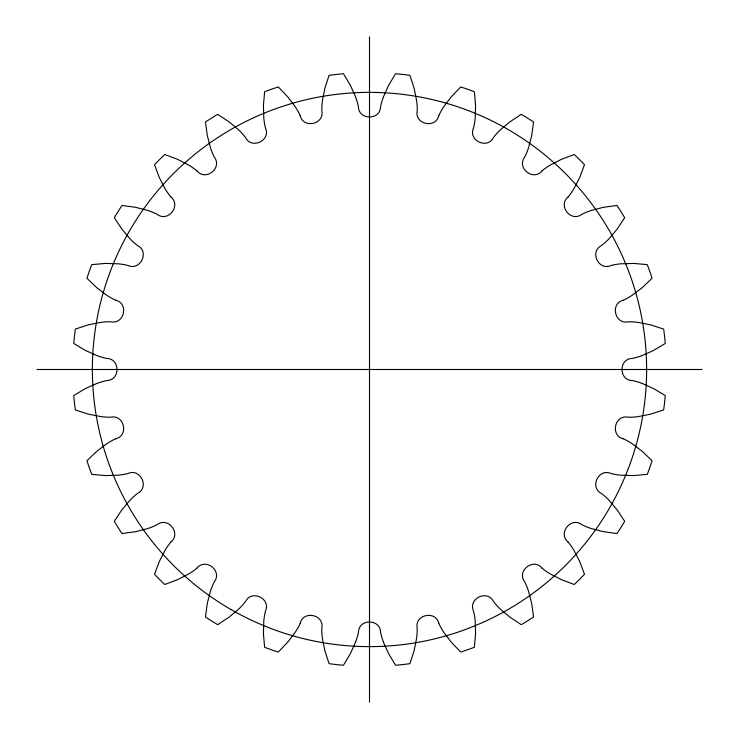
<?xml version="1.0" encoding="UTF-8"?>
<svg xmlns="http://www.w3.org/2000/svg" width="739" height="739" viewBox="0 0 739 739"><rect width="100%" height="100%" fill="white"/><g stroke="black" fill="none" stroke-linecap="round" stroke-linejoin="round"><path stroke-width="1.11" d="M383.412 96.883L388.548 85.456L395.55 73.724A296.921 296.921 0 0 1 409.923 75.341L414.136 88.338L416.602 100.615A63.526 63.526 0 0 1 417.221 110.841C414.302 124.235 435.52 129.066 438.772 115.774M355.588 642.117L350.452 653.544L343.45 665.276A296.921 296.921 0 0 1 329.077 663.659L324.864 650.662L322.398 638.385A63.526 63.526 0 0 1 321.779 628.159C324.698 614.765 303.48 609.924 300.228 623.226M170.958 542.001C181.508 533.281 167.993 516.33 157.139 524.681A63.526 63.526 0 0 1 147.671 528.57L135.551 531.701L122.018 533.549A296.921 296.921 0 0 1 114.314 521.3L121.852 509.901L129.916 500.321A63.526 63.526 0 0 1 137.519 493.467C149.814 487.398 140.355 467.787 127.939 473.533A63.526 63.526 0 0 1 117.834 475.214L105.326 475.574L91.719 474.364A296.921 296.921 0 0 1 86.934 460.711L96.818 451.28L106.813 443.733A63.526 63.526 0 0 1 115.755 438.735M568.042 196.999C557.483 205.719 571.007 222.67 581.861 214.319A63.526 63.526 0 0 1 591.329 210.43L603.449 207.299L616.982 205.451A296.921 296.921 0 0 1 624.686 217.7L617.148 229.099L609.084 238.679A63.526 63.526 0 0 1 601.481 245.533C589.186 251.602 598.636 271.213 611.061 265.467A63.526 63.526 0 0 1 621.166 263.786L633.674 263.426L647.281 264.636A296.921 296.921 0 0 1 652.066 278.289L642.182 287.72L632.187 295.267A63.526 63.526 0 0 1 623.245 300.265M542.001 170.958C533.281 181.508 516.33 167.993 524.681 157.139A63.526 63.526 0 0 0 528.57 147.671L531.701 135.551L533.549 122.018A296.921 296.921 0 0 0 521.3 114.314L509.901 121.852L500.321 129.916A63.526 63.526 0 0 0 493.467 137.519C487.398 149.805 467.787 140.355 473.533 127.939A63.526 63.526 0 0 0 475.214 117.834L475.574 105.326L474.364 91.719A296.921 296.921 0 0 0 460.711 86.934L451.28 96.818L443.733 106.813A63.526 63.526 0 0 0 438.735 115.755M196.999 568.042C205.719 557.483 222.67 571.007 214.319 581.861A63.526 63.526 0 0 0 210.43 591.329L207.299 603.449L205.451 616.982A296.921 296.921 0 0 0 217.7 624.686L229.099 617.148L238.679 609.084A63.526 63.526 0 0 0 245.533 601.481C251.602 589.186 271.213 598.636 265.467 611.061A63.526 63.526 0 0 0 263.786 621.166L263.426 633.674L264.636 647.281A296.921 296.921 0 0 0 278.289 652.066L287.72 642.182L295.267 632.187A63.526 63.526 0 0 0 300.265 623.245M115.774 438.772C129.066 435.502 124.235 414.357 110.841 417.175A63.526 63.526 0 0 1 100.624 416.565L88.338 414.136L75.341 409.923A296.921 296.921 0 0 1 73.724 395.55L85.456 388.548L96.883 383.412M623.226 300.228C609.934 303.507 614.756 324.643 628.159 321.825A63.526 63.526 0 0 1 638.376 322.435L650.662 324.864L663.659 329.077A296.921 296.921 0 0 1 665.276 343.45L653.544 350.452L642.117 355.588M36.95 369.5L702.05 369.5M642.117 383.412L653.544 388.548L665.276 395.55A296.921 296.921 0 0 1 663.659 409.923L650.662 414.136L638.385 416.602A63.526 63.526 0 0 1 628.159 417.221C614.765 414.302 609.924 435.52 623.226 438.772M96.883 355.588L85.456 350.452L73.724 343.45A296.921 296.921 0 0 1 75.341 329.077L88.338 324.864L100.615 322.398A63.526 63.526 0 0 1 110.841 321.779C124.235 324.698 129.066 303.48 115.774 300.228M196.999 170.958C205.719 181.508 222.67 167.993 214.319 157.139A63.526 63.526 0 0 1 210.43 147.671L207.299 135.551L205.451 122.018A296.921 296.921 0 0 1 217.7 114.314L229.099 121.852L238.679 129.916A63.526 63.526 0 0 1 245.533 137.519C251.602 149.814 271.213 140.355 265.467 127.939A63.526 63.526 0 0 1 263.786 117.834L263.426 105.326L264.636 91.719A296.921 296.921 0 0 1 278.289 86.934L287.72 96.818L295.267 106.813A63.526 63.526 0 0 1 300.265 115.755M542.001 568.042C533.281 557.483 516.33 571.007 524.681 581.861A63.526 63.526 0 0 1 528.57 591.329L531.701 603.449L533.549 616.982A296.921 296.921 0 0 1 521.3 624.686L509.901 617.148L500.321 609.084A63.526 63.526 0 0 1 493.467 601.481C487.398 589.186 467.787 598.636 473.533 611.061A63.526 63.526 0 0 1 475.214 621.166L475.574 633.674L474.364 647.281A296.921 296.921 0 0 1 460.711 652.066L451.28 642.182L443.733 632.187A63.526 63.526 0 0 1 438.735 623.245M568.042 542.001C557.483 533.281 571.007 516.33 581.861 524.681A63.526 63.526 0 0 0 591.329 528.57L603.449 531.701L616.982 533.549A296.921 296.921 0 0 0 624.686 521.3L617.148 509.901L609.084 500.321A63.526 63.526 0 0 0 601.481 493.467C589.186 487.398 598.636 467.787 611.061 473.533A63.526 63.526 0 0 0 621.166 475.214L633.674 475.574L647.281 474.364A296.921 296.921 0 0 0 652.066 460.711L642.182 451.28L632.187 443.733A63.526 63.526 0 0 0 623.245 438.735M170.958 196.999C181.508 205.719 167.993 222.67 157.139 214.319A63.526 63.526 0 0 0 147.671 210.43L135.551 207.299L122.018 205.451A296.921 296.921 0 0 0 114.314 217.7L121.852 229.099L129.916 238.679A63.526 63.526 0 0 0 137.519 245.533C149.805 251.602 140.355 271.213 127.939 265.467A63.526 63.526 0 0 0 117.834 263.786L105.326 263.426L91.719 264.636A296.921 296.921 0 0 0 86.934 278.289L96.818 287.72L106.813 295.267A63.526 63.526 0 0 0 115.755 300.265M300.228 115.774C303.498 129.066 324.643 124.235 321.825 110.841A63.526 63.526 0 0 1 322.435 100.624L324.864 88.338L329.077 75.341A296.921 296.921 0 0 1 343.45 73.724L350.452 85.456L355.588 96.883M438.772 623.226C435.493 609.934 414.357 614.756 417.175 628.159A63.526 63.526 0 0 1 416.565 638.376L414.136 650.662L409.923 663.659A296.921 296.921 0 0 1 395.55 665.276L388.548 653.544L383.412 642.117M369.5 36.95L369.5 702.05M568.079 541.973A63.526 63.526 0 0 1 573.944 550.37L579.69 561.492L584.503 574.277A296.921 296.921 0 0 1 574.277 584.503L561.492 579.69L550.352 573.972A63.526 63.526 0 0 1 541.973 568.079M642.108 383.439A63.526 63.526 0 0 0 632.288 380.539C618.58 380.4 618.589 358.627 632.279 358.424A63.526 63.526 0 0 0 642.108 355.561M568.079 197.027A63.526 63.526 0 0 0 573.944 188.63L579.69 177.508L584.503 164.723A296.921 296.921 0 0 0 574.277 154.497L561.492 159.31L550.352 165.028A63.526 63.526 0 0 0 541.973 170.921M383.439 96.892A63.526 63.526 0 0 0 380.539 106.712C380.4 120.411 358.627 120.411 358.424 106.721A63.526 63.526 0 0 0 355.561 96.892M197.027 170.921A63.526 63.526 0 0 0 188.63 165.056L177.508 159.31L164.723 154.497A296.921 296.921 0 0 0 154.497 164.723L159.31 177.508L165.028 188.648A63.526 63.526 0 0 0 170.921 197.027M96.892 355.561A63.526 63.526 0 0 0 106.712 358.461C120.411 358.6 120.402 380.373 106.721 380.576A63.526 63.526 0 0 0 96.892 383.439M170.921 541.973A63.526 63.526 0 0 0 165.056 550.37L159.31 561.492L154.497 574.277A296.921 296.921 0 0 0 164.723 584.503L177.508 579.69L188.648 573.972A63.526 63.526 0 0 0 197.027 568.079M355.561 642.108A63.526 63.526 0 0 0 358.461 632.288C358.6 618.58 380.373 618.589 380.576 632.279A63.526 63.526 0 0 0 383.439 642.108M230.938 609.499A277.125 277.125 0 0 0 646.625 369.5A277.125 277.125 0 0 0 230.938 129.501A277.125 277.125 0 0 0 230.938 609.499"/></g></svg>
